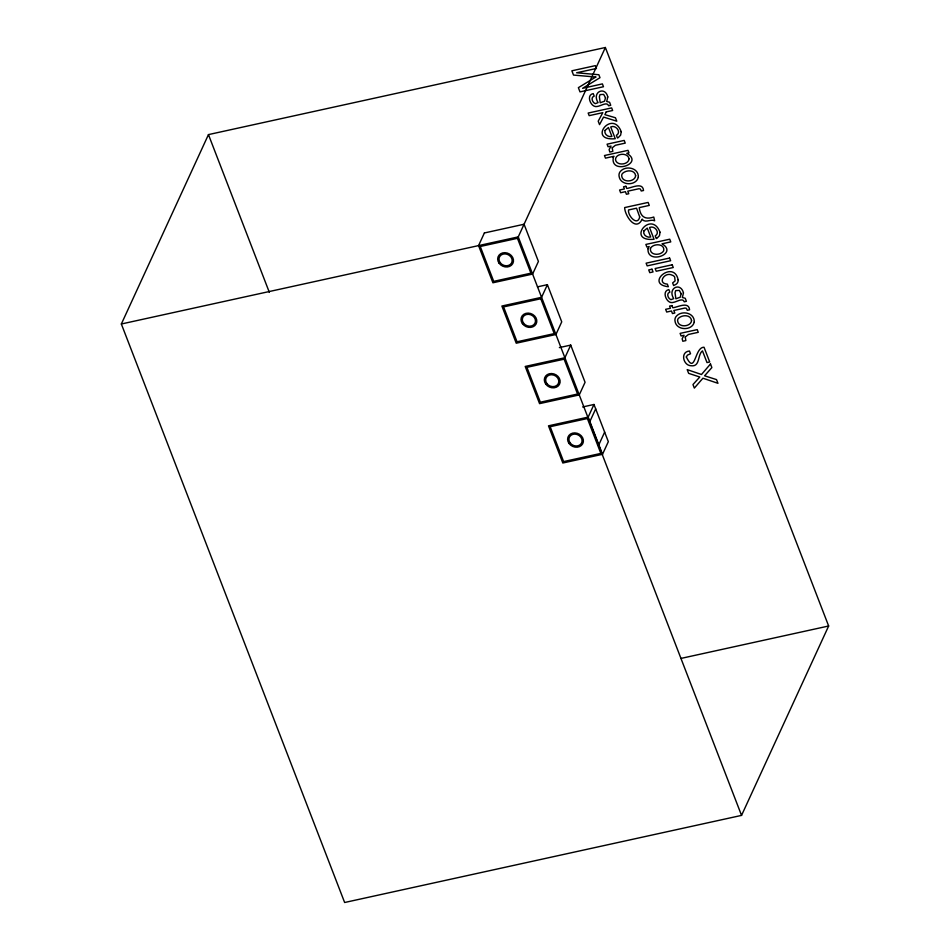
<?xml version="1.0" encoding="UTF-8"?>
<svg xmlns="http://www.w3.org/2000/svg" width="950" height="950" viewBox="0 0 950 950"><rect width="100%" height="100%" fill="white"/><g stroke="black" fill="none" stroke-linecap="round" stroke-linejoin="round"><path stroke-width="1.43" d="M121.351 323.997L208.454 134.603L605.364 47.5L828.649 626.002L741.546 815.397L344.636 902.5L121.351 323.997L518.249 236.894L605.364 47.5M547.39 284.679L541.571 297.314L501.885 306.031L516.242 343.211L555.928 334.495L561.735 321.86L547.39 284.679L537.462 286.853M570.712 345.099L564.894 357.746L525.207 366.451L539.564 403.631L579.251 394.927L585.069 382.292L570.712 345.099L559.372 347.593M588.169 417.121L548.482 425.826L562.827 463.006L602.514 454.302L588.169 417.121L593.976 404.474L582.635 406.968M589.867 421.527L595.686 408.892M598.844 444.766L604.651 432.131M602.514 454.302L608.332 441.667L593.976 404.474M680.901 658.433L828.649 626.002M518.249 236.894L741.546 815.397M208.454 134.603L269.349 292.374M605.494 97.696L604.592 101.187L600.21 102.766L599.379 96.746L600.032 94.596L603.63 94.394L605.494 97.696M681.15 293.716L680.248 297.207L675.877 298.775L675.034 292.754L675.688 290.605L679.286 290.403L681.15 293.716M607.798 96.924L606.706 101.484L609.579 102.244L610.731 105.308L608.606 105.782C606.575 100.308 598.298 108.787 593.857 106.008C589.629 103.776 586.803 94.774 593.227 93.599L594.201 96.104C590.271 97.102 592.396 102.766 595.282 103.657L598.061 102.612C591.446 92.126 605.079 85.666 607.798 96.924M629.019 158.852C628.651 164.884 616.74 166.119 615.517 159.814C615.268 153.128 628.045 152.154 629.019 158.852M683.454 292.933L682.361 297.493L685.235 298.264L686.387 301.328L684.261 301.791C682.231 296.317 673.966 304.796 669.512 302.029C665.285 299.784 662.459 290.783 668.883 289.608L669.857 292.125C665.926 293.111 668.052 298.775 670.938 299.666L673.716 298.621C667.102 288.135 680.734 281.675 683.454 292.933M621.205 131.682L620.647 135.102L618.343 137.548L617.441 137.999L616.419 135.339C621.787 132.204 615.802 124.486 610.719 126.968L615.256 138.712C586.684 141.336 612.501 108.561 621.205 131.682M660.012 232.239L659.466 235.659L657.163 238.106L656.248 238.557L655.227 235.909C660.594 232.762 654.609 225.043 649.527 227.525L654.063 239.281C625.492 241.906 651.308 209.131 660.012 232.239M686.339 356.986C695.519 375.772 694.438 346.952 704.033 347.261L709.709 361.986L707.002 362.579L702.477 350.871C697.264 354.683 700.447 367.139 690.994 365.738C683.109 365.477 680.022 351.773 689.474 351.025L690.531 353.768L687.444 355.122L686.339 356.986M635.633 175.655C635.194 181.961 622.582 183.184 621.739 176.142A4.263 3.658 24.7 0 1 622.689 173.292C626.299 169.86 634.766 169.527 635.633 175.655M691.553 320.53C691.113 326.836 678.502 328.071 677.659 321.029A4.263 3.658 24.7 0 1 678.609 318.167C682.219 314.747 690.686 314.402 691.553 320.53M678.146 279.906L678.074 281.105A6.389 5.486 24.7 0 1 676.293 284.121L673.645 285.558L672.636 282.934L675.106 280.927L674.678 277.032A3.848 3.289 24.7 0 0 672.184 275.203C664.608 271.201 656.842 283.611 667.328 284.098L668.337 286.722C644.278 284.038 673.977 258.994 678.146 279.906M639.718 217.016C637.367 226.836 627.475 215.377 628.544 209.962L636.559 208.204L639.718 217.016M648.031 248.722C646.748 265.228 678.834 253.709 662.031 243.817L670.771 241.894L669.726 239.198L645.869 244.435L646.879 247.059L649.147 246.561L648.031 248.722M650.429 248.449C649.456 255.704 660.891 255.847 663.67 250.776C665.249 243.319 653.03 243.129 650.429 248.449M604.972 130.471C603.974 134.342 608.309 137.465 611.895 136.444L608.463 127.538L604.972 130.471M643.791 231.028C642.794 234.899 647.116 238.023 650.714 237.013L647.271 228.095L643.791 231.028M612.216 147.82L612.833 151.382L609.793 152.047L609.104 149.625L611.028 146.098L608.071 146.739L607.086 144.186L624.197 140.422L625.242 143.118L615.398 145.279L612.216 147.82M685.247 337.024L685.852 340.587L682.824 341.252L682.136 338.817L684.059 335.291L681.102 335.944L680.117 333.379L697.229 329.626L698.262 332.322L688.418 334.483L685.247 337.024M638.329 177.187C636.298 186.188 620.326 185.868 619.103 176.273A7.695 6.591 24.7 0 1 620.006 171.879C625.112 165.015 638.863 167.568 638.329 177.187M694.248 322.062C692.217 331.063 676.246 330.742 675.023 321.147A7.695 6.591 24.7 0 1 675.925 316.754C681.031 309.89 694.783 312.443 694.248 322.062M613.296 157.474C610.078 175.18 644.765 163.697 626.798 153.318L628.995 152.843L628.033 150.349L604.473 155.527L605.482 158.139L614.009 156.275L613.296 157.474M642.129 219.284C635.657 232.489 624.672 215.104 624.661 207.575L648.126 202.433L649.278 205.414L639.219 207.623C640.466 217.051 645.264 219.901 653.766 217.039L654.657 220.816C650.809 218.666 645.359 223.523 642.129 219.284M484.381 232.964L478.562 245.599L492.919 282.779L532.606 274.075L538.413 261.44L524.067 224.248L484.381 232.964M606.219 111.898L604.889 114.653L615.446 117.752L616.776 121.196L603.571 117.064L599.533 124.616L598.203 121.173L602.799 112.658L589.166 115.651L588.169 113.05L611.646 107.908L612.643 110.497L606.219 111.898M710.493 363.992L701.492 374.502L687.206 369.633L688.643 373.362L699.794 377.008L692.966 384.548L694.331 388.099L702.929 378.207L717.951 383.301L716.514 379.608L704.579 375.796L711.871 367.579L710.493 363.992M595.793 77.033L578.372 87.661L579.999 91.889L603.476 86.735L602.383 83.897L582.611 88.302L599.984 77.686L598.844 74.741L576.602 72.77L596.434 68.495L595.341 65.645L571.864 70.799L573.515 75.074L595.793 77.033M625.884 186.283L623.533 186.794L624.376 188.967L619.59 190.012L620.647 192.743L625.421 191.686L626.406 194.251L628.758 193.741L627.772 191.176L638.946 188.729L640.359 189.026L641.25 190.998L643.53 190.499C642.77 181.616 631.441 188.064 626.715 188.444L625.884 186.283M517.465 238.319L480.261 246.489L493.715 281.354L530.919 273.184L517.465 238.319M669.596 258.044L646.119 263.186L647.164 265.881L670.641 260.728L669.596 258.044M651.985 269.206L648.719 269.931L649.776 272.662L653.042 271.949L651.985 269.206M672.196 264.777L655.156 268.517L656.224 271.249L673.253 267.52L672.196 264.777M540.788 298.751L503.583 306.909L517.038 341.774L554.242 333.616L540.788 298.751M671.935 305.579L669.584 306.102L670.415 308.275L665.641 309.32L666.698 312.039L671.472 310.994L672.457 313.559L674.809 313.037L673.823 310.484L684.986 308.026L686.411 308.334L687.301 310.294L689.569 309.795C688.821 300.924 677.492 307.361 672.766 307.753L671.935 305.579M564.11 359.171L526.906 367.341L540.36 402.206L577.564 394.036L564.11 359.171M587.385 418.534L550.169 426.704L563.623 461.581L600.839 453.411L587.385 418.534M499.094 263.221A8.099 6.947 24.7 0 0 512.751 263.613A8.099 6.947 24.7 0 0 504.913 252.676A8.099 6.947 24.7 0 0 499.094 263.221M500.175 262.651A6.757 5.783 24.7 0 0 511.551 262.984A6.757 5.783 24.7 0 0 505.02 253.876A6.757 5.783 24.7 0 0 500.175 262.651M522.417 323.641A8.099 6.947 24.7 0 0 536.073 324.033A8.099 6.947 24.7 0 0 528.236 313.108A8.099 6.947 24.7 0 0 522.417 323.641M523.497 323.083A6.757 5.783 24.7 0 0 534.874 323.404A6.757 5.783 24.7 0 0 528.342 314.296A6.757 5.783 24.7 0 0 523.497 323.083M545.739 384.073A8.099 6.947 24.7 0 0 559.396 384.465A8.099 6.947 24.7 0 0 551.558 373.528A8.099 6.947 24.7 0 0 545.739 384.073M546.82 383.503A6.757 5.783 24.7 0 0 558.196 383.836A6.757 5.783 24.7 0 0 551.665 374.728A6.757 5.783 24.7 0 0 546.82 383.503M570.095 442.878A6.757 5.783 24.7 0 0 581.471 443.199A6.757 5.783 24.7 0 0 574.94 434.091A6.757 5.783 24.7 0 0 570.095 442.878M569.014 443.436A8.099 6.947 24.7 0 0 582.671 443.828A8.099 6.947 24.7 0 0 574.833 432.903A8.099 6.947 24.7 0 0 569.014 443.436"/></g></svg>
